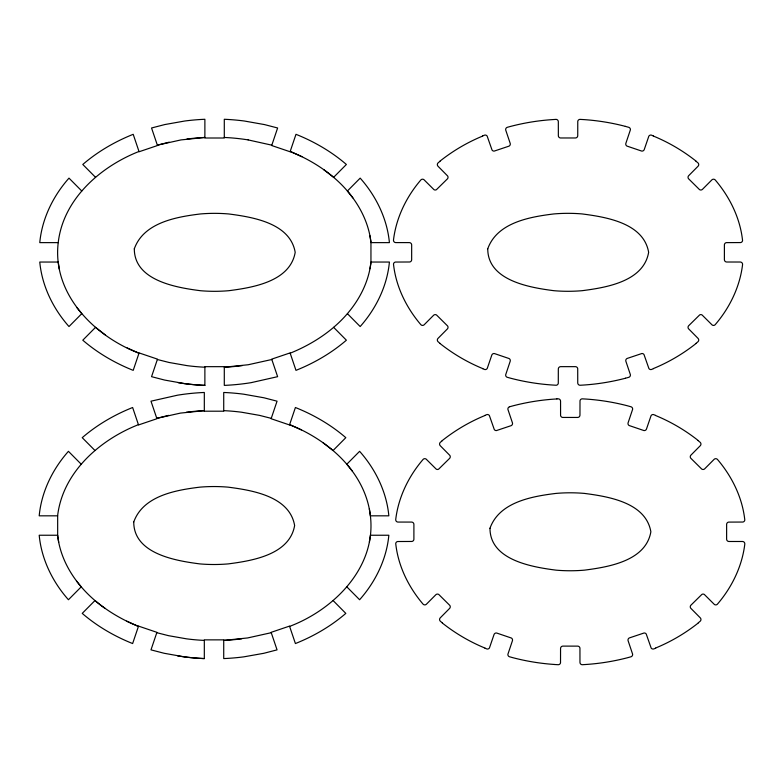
<?xml version="1.0" encoding="UTF-8"?>
<svg xmlns="http://www.w3.org/2000/svg" width="784" height="784" viewBox="0 0 784 784"><rect width="100%" height="100%" fill="white"/><g stroke="black" fill="none" stroke-linecap="round" stroke-linejoin="round"><path stroke-width="1.18" d="M127.243 347.959L139.003 353.202C94.276 336.307 52.038 293.853 58.222 242.628C63.21 199.175 100.185 166.737 139.003 151.469M57.604 515.823C62.72 472.389 99.578 439.932 138.435 424.663M369.95 268.785L371.008 262.042C368.137 287.787 353.114 310.836 333.621 327.33L346.381 340.197C331.475 353.055 314.227 363.051 295.98 370.362L290.08 352.918L271.695 359.141L277.624 376.673L251.076 382.67A227.85 227.85 0 0 1 224.293 385.385L224.293 366.667L204.879 366.667L204.879 385.385A228.654 228.654 0 0 1 184.897 383.67L164.669 380.073L151.547 376.673L157.486 359.141L139.091 352.918L133.202 370.362C114.944 363.051 97.696 353.055 82.79 340.197L95.55 327.33L105.536 335.121M289.61 626.396C334.356 609.413 376.536 567.136 370.391 515.823C365.383 472.37 328.437 439.951 289.61 424.663L301.36 429.897M369.391 541.979L370.44 535.237L388.844 535.237C386.59 559.227 375.507 581.826 359.611 599.74L346.842 586.863M369.911 235.661L371.008 242.628C368.137 216.874 353.114 193.834 333.621 177.331L346.381 164.473C331.475 151.606 314.227 141.62 295.98 134.309L290.08 151.753L271.695 145.53L277.624 127.988L264.502 124.587L244.275 121.001A228.624 228.624 0 0 0 224.293 119.276L224.293 138.004L204.879 138.004L204.879 119.276A228.614 228.614 0 0 0 184.72 121.02L164.797 124.558L151.547 127.988L157.486 145.53L139.091 151.753L133.202 134.309C114.944 141.62 97.696 151.606 82.79 164.473L95.55 177.331M333.621 177.331C320.774 166.355 305.848 157.819 290.178 151.469L301.928 156.702M439.981 161.308L438.168 162.807A2.332 2.332 0 0 0 438.011 166.237L447.576 175.92A2.332 2.332 0 0 1 447.458 178.83L436.404 189.699A2.332 2.332 0 0 1 433.983 189.659L423.879 179.614A2.332 2.332 0 0 0 420.988 179.801C406.416 196.715 396.175 217.707 393.49 239.992A2.332 2.332 0 0 0 395.646 242.599L409.336 242.609A2.332 2.332 0 0 1 411.669 244.951L411.659 259.857A2.332 2.332 0 0 1 409.679 261.993L395.42 262.052A2.332 2.332 0 0 0 393.49 264.071C395.891 286.483 406.269 307.553 420.783 324.605A2.332 2.332 0 0 0 424.026 324.909L433.67 315.207A2.332 2.332 0 0 1 436.57 315.031L447.566 325.928A2.332 2.332 0 0 1 447.458 328.849L437.933 338.472A2.332 2.332 0 0 0 438.148 341.804L440.157 343.461M442.205 440.784L440.392 442.274A2.332 2.332 0 0 0 440.245 445.704L449.81 455.386A2.332 2.332 0 0 1 449.683 458.297L438.628 469.165A2.332 2.332 0 0 1 436.218 469.126L426.114 459.081A2.332 2.332 0 0 0 423.223 459.267C408.64 476.182 398.409 497.174 395.724 519.459A2.332 2.332 0 0 0 397.88 522.066L411.561 522.075A2.332 2.332 0 0 1 413.903 524.418L413.893 539.323A2.332 2.332 0 0 1 411.904 541.46L397.655 541.519A2.332 2.332 0 0 0 395.724 543.537C398.125 565.95 408.493 587.03 423.017 604.082A2.332 2.332 0 0 0 426.251 604.376L435.904 594.674A2.332 2.332 0 0 1 438.805 594.507L449.8 605.405A2.332 2.332 0 0 1 449.693 608.315L440.167 617.939A2.332 2.332 0 0 0 440.383 621.271L442.392 622.927M696.084 343.314L697.897 341.814A2.332 2.332 0 0 0 698.044 338.384L688.489 328.702A2.332 2.332 0 0 1 688.607 325.791L699.661 314.923A2.332 2.332 0 0 1 702.082 314.972L712.186 325.017A2.332 2.332 0 0 0 715.067 324.821C729.649 307.906 739.88 286.915 742.566 264.639A2.332 2.332 0 0 0 740.419 262.023L726.729 262.013A2.332 2.332 0 0 1 724.396 259.68L724.396 244.765A2.332 2.332 0 0 1 726.386 242.628L740.645 242.57A2.332 2.332 0 0 0 742.566 240.551C740.165 218.148 729.796 197.068 715.282 180.016A2.332 2.332 0 0 0 712.039 179.722L702.395 189.414A2.332 2.332 0 0 1 699.495 189.591L688.499 178.693A2.332 2.332 0 0 1 688.597 175.773L698.123 166.159A2.332 2.332 0 0 0 697.917 162.827L695.898 161.161M698.319 622.78L700.132 621.281A2.332 2.332 0 0 0 700.279 617.851L690.714 608.178A2.332 2.332 0 0 1 690.841 605.268L701.896 594.399A2.332 2.332 0 0 1 704.306 594.439L714.41 604.484A2.332 2.332 0 0 0 717.301 604.297C731.884 587.373 742.115 566.391 744.8 544.106A2.332 2.332 0 0 0 742.644 541.489L728.963 541.489A2.332 2.332 0 0 1 726.621 539.147L726.631 524.231A2.332 2.332 0 0 1 728.62 522.105L742.869 522.046A2.332 2.332 0 0 0 744.8 520.017C742.399 497.615 732.031 476.535 717.507 459.483A2.332 2.332 0 0 0 714.273 459.189L704.63 468.891A2.332 2.332 0 0 1 701.719 469.057L690.724 458.16A2.332 2.332 0 0 1 690.831 455.239L700.357 445.626A2.332 2.332 0 0 0 700.141 442.294L698.132 440.628M333.641 327.349C320.725 338.316 305.858 346.851 290.178 353.202M482.64 135.936L484.365 135.211A2.332 2.332 0 0 1 487.129 136.034L492.048 150.048A2.332 2.332 0 0 0 494.243 151.087L508.934 146.167A2.332 2.332 0 0 0 510.237 143.492L505.709 130.036A2.332 2.332 0 0 1 507.336 127.292L510.6 126.41A223.901 223.901 0 0 1 554.67 119.472L555.866 119.374A2.332 2.332 0 0 1 558.326 121.726L558.355 135.985A2.332 2.332 0 0 0 560.482 137.974L575.397 137.974A2.332 2.332 0 0 0 577.739 135.642L577.769 121.285A2.332 2.332 0 0 1 579.935 119.374L583.58 119.58A223.597 223.597 0 0 1 625.328 126.351M484.875 415.402L486.599 414.677A2.332 2.332 0 0 1 489.363 415.51L494.283 429.514A2.332 2.332 0 0 0 496.478 430.563L511.168 425.643A2.332 2.332 0 0 0 512.471 422.958L507.944 409.503A2.332 2.332 0 0 1 509.208 406.906A2.254 2.254 0 0 1 509.571 406.769M653.425 368.686L651.69 369.411A2.332 2.332 0 0 1 648.927 368.588L644.007 354.574A2.332 2.332 0 0 0 641.812 353.535L627.131 358.455A2.332 2.332 0 0 0 625.828 361.13L630.356 374.595A2.332 2.332 0 0 1 628.729 377.329L625.456 378.221M655.659 648.162L653.925 648.878A2.332 2.332 0 0 1 651.161 648.054L646.241 634.04A2.332 2.332 0 0 0 644.046 633.002L629.356 637.921A2.332 2.332 0 0 0 628.062 640.606L632.58 654.062A2.332 2.332 0 0 1 630.953 656.796L627.69 657.688A223.901 223.901 0 0 1 583.629 664.626L582.424 664.714A2.332 2.332 0 0 1 579.964 662.372L579.944 648.103A2.332 2.332 0 0 0 577.808 646.124L562.902 646.114A2.332 2.332 0 0 0 560.56 648.446L560.521 662.803A2.332 2.332 0 0 1 558.355 664.714L554.709 664.518M509.58 406.759L512.834 405.877A223.93 223.93 0 0 1 556.905 398.938M271.813 359.503L248.156 364.756L224.293 367.206A211.915 211.915 0 0 0 242.256 365.618M271.254 632.698L247.597 637.951L223.724 640.401A211.915 211.915 0 0 0 241.688 638.813M169.158 142.169L157.359 145.167L181.016 139.905L204.879 137.465A211.935 211.935 0 0 0 186.925 139.042M168.599 415.363L156.8 418.362L180.447 413.099L204.32 410.659A211.925 211.925 0 0 0 186.357 412.237M556.895 398.909L558.1 398.84A2.332 2.332 0 0 1 560.56 401.192L560.58 415.451A2.332 2.332 0 0 0 562.716 417.441L577.622 417.451A2.332 2.332 0 0 0 579.964 415.108L580.003 400.761A2.332 2.332 0 0 1 582.169 398.84L585.815 399.046A223.616 223.616 0 0 1 627.563 405.818L631.149 406.827A2.332 2.332 0 0 1 632.619 409.326L628.111 422.762A2.332 2.332 0 0 0 629.16 425.536L643.85 430.534A2.332 2.332 0 0 0 646.437 429.162L651.063 415.667A2.332 2.332 0 0 1 653.493 414.56L655.512 415.344M58.222 242.628L39.768 242.628C42.022 218.638 53.106 196.029 68.992 178.125L81.771 191.002M126.685 621.163L138.435 626.396C122.725 620.075 107.927 611.471 94.972 600.544L82.232 613.392C97.138 626.249 114.386 636.245 132.633 643.556L138.533 626.112L156.918 632.335L150.989 649.867L164.111 653.268L184.328 656.865A228.644 228.644 0 0 0 204.32 658.58L204.32 639.862L223.724 639.862L223.724 658.58A228.624 228.624 0 0 0 243.893 656.835L263.806 653.297L277.056 649.867L271.127 632.335L289.512 626.112L295.411 643.556C313.659 636.245 330.907 626.249 345.813 613.392L333.063 600.524M248.126 139.905L271.813 145.167M625.328 126.371L628.915 127.361A2.332 2.332 0 0 1 630.385 129.85L625.877 143.296A2.332 2.332 0 0 0 626.926 146.069L641.626 151.057A2.332 2.332 0 0 0 644.203 149.685L648.829 136.191A2.332 2.332 0 0 1 651.259 135.083L653.278 135.877M157.359 359.503L169.06 362.473L187.072 365.638A211.945 211.945 0 0 0 204.879 367.206M271.254 418.362L259.553 415.383L241.541 412.217A211.945 211.945 0 0 0 223.724 410.659M156.8 632.698L168.491 635.667L186.504 638.833A211.945 211.945 0 0 0 204.32 640.401M482.777 368.754L484.806 369.538A2.332 2.332 0 0 0 487.236 368.431L491.862 354.936A2.332 2.332 0 0 1 494.439 353.564L509.139 358.562A2.332 2.332 0 0 1 510.178 361.326L505.68 374.772A2.332 2.332 0 0 0 507.14 377.261L510.737 378.251A223.616 223.616 0 0 0 552.485 385.022L556.121 385.248A2.332 2.332 0 0 0 558.286 383.337L558.326 368.98A2.332 2.332 0 0 1 560.668 366.647L575.574 366.657A2.332 2.332 0 0 1 577.71 368.637L577.739 382.906A2.332 2.332 0 0 0 580.189 385.248L581.395 385.179A223.881 223.881 0 0 0 625.465 378.241M485.012 648.221L487.031 649.005A2.332 2.332 0 0 0 489.461 647.898L494.087 634.403A2.332 2.332 0 0 1 496.674 633.031L511.374 638.029A2.332 2.332 0 0 1 512.413 640.793L507.905 654.238A2.332 2.332 0 0 0 509.375 656.727L512.971 657.717A223.597 223.597 0 0 0 554.709 664.489M104.978 608.315C80.762 591.312 60.936 565.323 57.604 535.237L58.712 542.273M323.635 169.55L333.641 177.321M323.077 442.744L333.073 450.516L345.813 437.668C330.907 424.801 313.659 414.814 295.411 407.504L289.512 424.948L271.127 418.725L277.056 401.183L263.943 397.782L243.716 394.195A228.654 228.654 0 0 0 223.724 392.47L223.724 411.198L204.32 411.198L204.32 392.47A227.85 227.85 0 0 0 177.537 395.185L150.989 401.183L156.918 418.725L138.533 424.948L132.633 407.504C114.386 414.814 97.138 424.801 82.232 437.668L94.991 450.526M347.41 313.669L360.179 326.546C376.075 308.631 387.149 286.033 389.413 262.042L370.95 262.042L370.95 242.628L389.413 242.628C387.159 218.638 376.075 196.029 360.179 178.125L347.41 191.002L352.898 197.901M81.203 464.197L68.433 451.319C52.538 469.224 41.454 491.833 39.2 515.823L57.663 515.823L57.663 535.237L39.2 535.237C41.454 559.227 52.538 581.826 68.433 599.74L81.203 586.863L76.479 581.003M77.048 307.808L81.761 313.669L68.992 326.546C53.106 308.631 42.022 286.033 39.768 262.042L58.222 262.042L59.28 269.079M352.33 471.096L346.851 464.187L359.611 451.319C375.507 469.224 386.59 491.833 388.844 515.823L370.391 515.823L369.342 508.855M204.32 658.58A227.879 227.879 0 0 1 177.576 655.875M204.879 385.385A227.889 227.889 0 0 1 178.135 382.68M224.293 137.465A211.151 211.151 0 0 1 248.126 139.895M482.826 368.627A177.645 177.645 0 0 1 440.079 343.559M439.893 161.21A177.468 177.468 0 0 1 482.689 136.053M696.163 343.412A177.478 177.478 0 0 1 653.376 368.568M653.229 135.995A177.654 177.654 0 0 1 695.976 161.063M485.061 648.103A177.654 177.654 0 0 1 442.313 623.025M442.127 440.677A177.458 177.458 0 0 1 484.924 415.52M698.397 622.878A177.468 177.468 0 0 1 655.6 648.035M655.463 415.461A177.645 177.645 0 0 1 698.211 440.53M134.309 248.812C134.289 280.545 175.939 287.561 200.498 290.717A165.15 165.15 0 0 0 228.82 290.697C253.212 287.532 290.188 281.436 295.196 252.33C290.178 223.175 253.085 217.119 228.683 213.954A165.14 165.14 0 0 0 200.351 213.963C175.979 216.943 143.629 222.656 134.309 248.812M133.741 522.007C133.721 553.739 175.371 560.756 199.93 563.912A165.15 165.15 0 0 0 228.262 563.892C252.654 560.727 289.629 554.631 294.627 525.525C289.61 496.37 252.517 490.314 228.115 487.148A165.15 165.15 0 0 0 199.783 487.158C175.42 490.137 143.07 495.851 133.741 522.007M487.746 248.793C487.726 280.525 529.386 287.542 553.935 290.697A165.15 165.15 0 0 0 582.267 290.678C606.659 287.503 643.635 281.407 648.642 252.311C643.615 223.156 606.532 217.099 582.12 213.934A165.15 165.15 0 0 0 553.798 213.944C529.425 216.923 497.076 222.636 487.746 248.793M489.98 528.259C489.961 559.992 531.611 567.008 556.17 570.164A165.15 165.15 0 0 0 584.501 570.144C608.894 566.979 645.869 560.883 650.867 531.777C645.849 502.622 608.756 496.566 584.354 493.401A165.15 165.15 0 0 0 556.023 493.41C531.66 496.39 499.31 502.103 489.98 528.259"/></g></svg>
